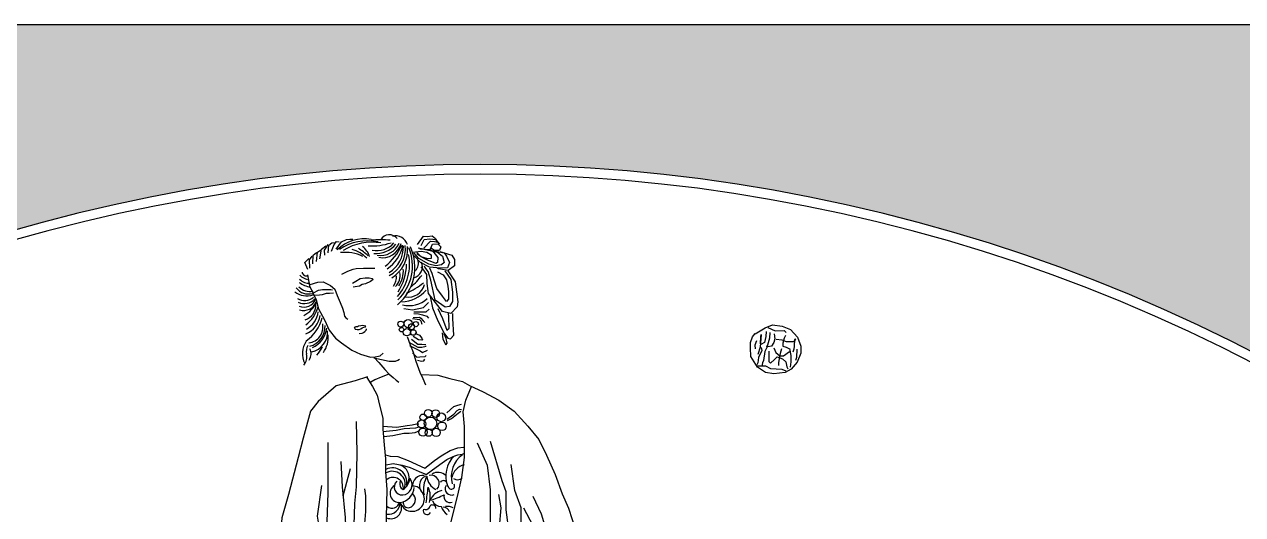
# Model space of a CAD drawing. Extents: x 421 to 2281, y 1882 to 2621.
# Drawn here: x 1118 to 1748, y 2350 to 2604 of the extents above; entities that cross this region are included whole.
import ezdxf

# ---------------------------------------------------------------- set-up
doc = ezdxf.new("R2010")
doc.units = 0
doc.header["$LTSCALE"] = 10
doc.header["$MEASUREMENT"] = 0
for name, color, linetype in [('3', 3, 'CONTINUOUS'), ('4', 4, 'CONTINUOUS'), ('7', 7, 'CONTINUOUS'), ('BH', 3, 'CONTINUOUS')]:
    doc.layers.add(name, color=color, linetype=linetype)

msp = doc.modelspace()

# ---------------------------------------------------------------- hatches: boundary and pattern name
at = {"layer": 'BH'}
h = msp.add_hatch(dxfattribs=at)
h.set_pattern_fill('ESCHER', color=256, scale=50, style=0)
h.set_pattern_definition([(60, (-210, -315), (-60, -1e-08), [55, -5]), (180, (-210, -315), (30, -51.9615), [55, -5]), (300, (-210, -315), (60, -1e-08), [55, -5]), (60, (-205, -315), (-60, -1e-08), [10, -50]), (300, (-205, -315), (60, -1e-08), [10, -50]), (60, (-212.5, -310.67), (-60, -1e-08), [10, -50]), (180, (-212.5, -310.67), (30, -51.9615), [10, -50]), (300, (-212.5, -319.33), (60, -1e-08), [10, -50]), (180, (-212.5, -319.33), (30, -51.9615), [10, -50]), (60, (-230, -315), (-60, -1e-08), [10, -50]), (300, (-230, -315), (60, -1e-08), [10, -50]), (60, (-200, -332.32), (-60, -1e-08), [10, -50]), (180, (-200, -332.32), (30, -51.9615), [10, -50]), (300, (-200, -297.68), (60, -1e-08), [10, -50]), (180, (-200, -297.68), (30, -51.9615), [10, -50]), (0, (-200, -306.34), (-30, 51.9615), [35, -25]), (0, (-200, -323.66), (-30, 51.9615), [35, -25]), (120, (-207.5, -302.01), (-60, 1e-08), [35, -25]), (120, (-222.5, -310.67), (-60, 1e-08), [35, -25]), (240, (-222.5, -319.33), (30, -51.9615), [35, -25]), (240, (-207.5, -327.99), (30, -51.9615), [35, -25])])
h.paths.add_polyline_path([(2250.79, 2604.08), (2250.79, 1904.08), (450.79, 1904.08), (450.79, 2604.08)])
edge = h.paths.add_edge_path(flags=16)
edge.add_arc((1353.99, 1661.71), 409.87, 48.69816, 131.30184, ccw=False)
edge.add_line((1624.51, 1969.62), (1923.9, 2318.88))
edge.add_arc((1353.99, 1661.71), 869.87, 49.06779, 130.93221)
edge.add_line((784.09, 2318.88), (1083.47, 1969.62))

# ---------------------------------------------------------------- linework, layer by layer
at = {"layer": '3'}
for points in [[(1271.13, 2482.74), (1272.08, 2487.81), (1274.2, 2489.46)], [(1273.73, 2484.63), (1273.61, 2487.22), (1275.5, 2490.17)], [(1275.5, 2485.92), (1275.85, 2489.81), (1277.38, 2491.11), (1278.56, 2491.23)], [(1277.15, 2486.75), (1278.56, 2490.17), (1279.74, 2491.7), (1281.16, 2491.58)], [(1279.51, 2487.81), (1282.34, 2491.58), (1284.94, 2492.76), (1286.7, 2492.99), (1288.12, 2492.99)], [(1321.66, 2490.16), (1324.73, 2494.48), (1326.68, 2494.34), (1329.19, 2494.76), (1331, 2493.22), (1331.42, 2491.83)], [(1323.47, 2489.6), (1325.14, 2492.81), (1328.07, 2493.09), (1331.14, 2492.81), (1332.12, 2491.27)], [(1325, 2488.35), (1328.35, 2491.97), (1330.44, 2491.83), (1332.12, 2491.41), (1333.09, 2490.3)], [(1328.35, 2487.93), (1329.47, 2490.3), (1332.12, 2490.58), (1333.65, 2489.05), (1332.96, 2487.1), (1330.44, 2487.1), (1328.35, 2488.49)], [(1265, 2477.32), (1263.46, 2480.86), (1265.47, 2482.98)], [(1265.94, 2477.91), (1265.71, 2482.27), (1267.24, 2484.16)], [(1267.47, 2480.27), (1267.71, 2484.75), (1269.48, 2486.04)], [(1269.36, 2481.45), (1269.95, 2486.28), (1271.49, 2487.34)], [(1319.29, 2486.26), (1323.61, 2486.82), (1326.4, 2486.26), (1328.63, 2484.87), (1328.77, 2482.92), (1326.96, 2482.78), (1323.47, 2483.89), (1321.24, 2486.12)], [(1321.94, 2488.49), (1331.98, 2486.26), (1334.49, 2484.17), (1335.47, 2480.83), (1334.07, 2479.71), (1331.14, 2479.16), (1327.52, 2479.99), (1322.35, 2482.92), (1319.84, 2485.7)], [(1321.94, 2488.49), (1335.47, 2485.84), (1336.72, 2484.17), (1338.26, 2480.83), (1337.14, 2478.18), (1333.51, 2478.04), (1327.79, 2478.46), (1323.19, 2480.83), (1319.84, 2484.31)], [(1322.91, 2487.93), (1328.35, 2487.65), (1330.17, 2485.98), (1332.12, 2483.47), (1331.98, 2480.97), (1331.14, 2480.41), (1326.54, 2482.22), (1323.61, 2483.75), (1321.24, 2485.42)], [(1333.23, 2486.54), (1339.37, 2484.73), (1340.77, 2482.36), (1340.77, 2479.16), (1337.42, 2476.79), (1332.54, 2477.63), (1331.84, 2477.9)], [(1282.55, 2474.83), (1285.56, 2476.41), (1288.41, 2477.44), (1290, 2477.83), (1293.8, 2477.99), (1296.34, 2477.99), (1298.48, 2477.99), (1299.59, 2477.91)], [(1337.28, 2476.65), (1341.05, 2470.94), (1342.44, 2460.49), (1342.16, 2457.99), (1338.95, 2454.5), (1334.49, 2455.62), (1327.38, 2464.81), (1326.68, 2470.1), (1326.54, 2474.7), (1324.45, 2477.63), (1323.61, 2478.6)], [(1335.74, 2476.65), (1338.95, 2472.05), (1339.79, 2465.51), (1339.79, 2460.63), (1338.12, 2458.13), (1336.02, 2457.71), (1330.72, 2461.47), (1328.49, 2471.78), (1327.24, 2476.23), (1325.42, 2478.46), (1325.28, 2479.02)], [(1331.98, 2476.09), (1334.91, 2474.42), (1336.58, 2471.91), (1337.28, 2468.71), (1337.7, 2465.65), (1337.7, 2461.89), (1336.58, 2460.77), (1334.49, 2463.42), (1331.7, 2467.46), (1330.3, 2471.78), (1329.19, 2475.12), (1328.07, 2478.04)], [(1266.15, 2469.45), (1270.11, 2470.79), (1272.89, 2470.87), (1274.31, 2470.24), (1276.69, 2468.97), (1278.91, 2467.15), (1280.18, 2463.75), (1281.68, 2460.19), (1282.79, 2457.26), (1283.5, 2454.97), (1283.9, 2453.07), (1284.53, 2452.2), (1285.56, 2451.57)], [(1288.02, 2470.16), (1289.68, 2471.27), (1291.98, 2472.61), (1294.52, 2473.01), (1296.58, 2472.93), (1298.24, 2472.53), (1298.79, 2472.14)], [(1298.79, 2472.14), (1297.29, 2471.11), (1294.75, 2469.92), (1293.01, 2469.45), (1291.58, 2468.66), (1289.44, 2468.26), (1288.34, 2468.18)], [(1267.82, 2465.18), (1270.43, 2466.52), (1272.57, 2467), (1274.79, 2467), (1276.85, 2467), (1277.64, 2466.76)], [(1268.29, 2463.99), (1270.91, 2464.15), (1272.57, 2464.38), (1274.55, 2464.94), (1276.21, 2465.02), (1278.12, 2465.25)], [(1314.63, 2457.15), (1318.98, 2456.47), (1324.69, 2457.69), (1327.41, 2460.14)], [(1328.22, 2463.26), (1329.44, 2457.42), (1332.16, 2450.77), (1335.56, 2443.98), (1337.33, 2441.68), (1338.69, 2441.41), (1340.45, 2443.31), (1339.91, 2451.86), (1339.91, 2454.44)], [(1332.16, 2457.15), (1334.61, 2451.99), (1336.78, 2445.88), (1338.01, 2446.97), (1337.87, 2452.81), (1337.6, 2454.71)], [(1319.11, 2451.86), (1322.65, 2451.45), (1323.33, 2450.64), (1323.87, 2449.01)], [(1319.39, 2452.4), (1322.65, 2452.67), (1323.33, 2452.13), (1324.55, 2450.77), (1325.37, 2449.82)], [(1319.66, 2454.44), (1322.1, 2454.3), (1324.14, 2453.76), (1326.45, 2453.08), (1327.27, 2452.13)], [(1319.79, 2455.39), (1326.05, 2455.39), (1327.68, 2456.74)], [(1288.93, 2447.36), (1289.32, 2446.45), (1290.37, 2446.14), (1291.51, 2446.22), (1292.27, 2446.59), (1292.96, 2447.04), (1293.89, 2447.47), (1294.69, 2447.61), (1294.88, 2447.92), (1293.24, 2448.23), (1292.27, 2448.15), (1291.11, 2447.89), (1290.66, 2447.58), (1289.81, 2447.58), (1289.35, 2447.47), (1288.95, 2447.33)], [(1291.48, 2444.12), (1292.98, 2444.38), (1293.75, 2444.75), (1294.32, 2445.14), (1295.03, 2445.82), (1295.25, 2446.39), (1295.25, 2446.53)], [(1334.34, 2444.53), (1334.75, 2441.27), (1336.24, 2438.28), (1337.06, 2439.1), (1336.51, 2441.54), (1335.43, 2443.98)], [(1496.23, 2443.95), (1501.35, 2447.14), (1505.3, 2448.64), (1510.21, 2447.89), (1514.59, 2446.18), (1518.22, 2442.24), (1519.93, 2437.55), (1519.82, 2434.03), (1518.01, 2429.34), (1514.81, 2425.72), (1511.71, 2423.9), (1505.94, 2423.26), (1501.57, 2423.9), (1497.4, 2426.67), (1495.8, 2429.45), (1494.09, 2432.22), (1493.88, 2436.7), (1493.88, 2439.47), (1494.95, 2442.45), (1496.23, 2444.16)], [(1501.89, 2445.12), (1501.78, 2442.67), (1501.03, 2439.47), (1499.11, 2438.4), (1499, 2438.93), (1499.11, 2442.35), (1499.33, 2443.63), (1498.9, 2437.02), (1497.72, 2433.28)], [(1503.92, 2444.69), (1503.6, 2441.71), (1502.31, 2436.91), (1501.25, 2434.78), (1500.61, 2430.19), (1499.97, 2428.91), (1499.75, 2427.31)], [(1502.85, 2447.25), (1506.58, 2445.54), (1511.28, 2445.76), (1512.35, 2444.69)], [(1317.21, 2439.64), (1321.83, 2437.06), (1323.87, 2437.06), (1326.05, 2437.61)], [(1318.57, 2441.27), (1321.83, 2438.69), (1323.87, 2438.56), (1325.37, 2438.42), (1325.91, 2438.42)], [(1319.39, 2442.76), (1322.1, 2441.13), (1323.87, 2440.86), (1324.14, 2440.86)], [(1320.34, 2444.39), (1322.65, 2443.31), (1323.87, 2441.81), (1324.28, 2440.86)], [(1496.87, 2440.43), (1496.12, 2438.08), (1496.34, 2436.16)], [(1506.16, 2443.95), (1506.48, 2441.39), (1505.94, 2439.47), (1504.77, 2437.55), (1502.74, 2437.34), (1502.1, 2437.55)], [(1507.12, 2441.17), (1510.11, 2440.85), (1512.35, 2440), (1516.41, 2440), (1517.37, 2441.28), (1516.62, 2441.07), (1516.41, 2437.66), (1516.3, 2436.06), (1515.77, 2434.46)], [(1511.92, 2443.2), (1511.28, 2441.71), (1510.54, 2439.15), (1510.54, 2437.55), (1512.35, 2437.02), (1514.06, 2436.16)], [(1317.48, 2438.01), (1323.06, 2435.16), (1324.28, 2434.35), (1326.73, 2435.57)], [(1319.11, 2434.21), (1321.29, 2431.9), (1322.78, 2432.04), (1325.64, 2432.31), (1326.18, 2432.85)], [(1499.33, 2436.91), (1499.65, 2435.42), (1498.04, 2431.79), (1497.72, 2429.02), (1497.19, 2427.95)], [(1503.38, 2435.1), (1503.28, 2431.79), (1503.28, 2429.66), (1504.24, 2428.81), (1506.26, 2430.73), (1507.65, 2432.01), (1510.32, 2431.05), (1512.14, 2429.55), (1512.67, 2426.99), (1513.2, 2425.82)], [(1505.94, 2436.7), (1507.01, 2434.35), (1509.04, 2432.54), (1510.86, 2432.64), (1514.06, 2434.78)], [(1509.89, 2436.16), (1509.15, 2433.82), (1508.29, 2429.13), (1508.29, 2427.53)], [(1514.06, 2436.48), (1514.7, 2432.86), (1514.7, 2429.45), (1514.38, 2426.67)], [(1517.79, 2436.06), (1517.58, 2431.69), (1517.05, 2430.19)], [(1321.7, 2430.28), (1323.74, 2429.87), (1324.96, 2430), (1325.5, 2430.82)], [(1496.87, 2427.42), (1501.57, 2427.42), (1504.13, 2426.04), (1510, 2425.72), (1512.14, 2424.86)], [(1336.74, 2399.83), (1340.38, 2402.49), (1342.08, 2404.27), (1343.42, 2404.94), (1344.31, 2404.86)], [(1303.65, 2393.53), (1310.62, 2394.12), (1314.71, 2395.01), (1317.67, 2395.23), (1320.72, 2395.38), (1322.05, 2395.75)], [(1359.24, 2388.43), (1365.25, 2368.04), (1367.25, 2362.45), (1367.25, 2352.85), (1368.85, 2341.26), (1374.06, 2329.26), (1375.66, 2320.86), (1377.26, 2315.27), (1376.86, 2331.66), (1375.26, 2340.86), (1375.26, 2354.05), (1372.06, 2362.85), (1370.05, 2376.44)], [(1281.95, 2377.95), (1282.71, 2364.82), (1284.21, 2349.05), (1284.59, 2340.42), (1286.09, 2335.92)], [(1286.84, 2374.2), (1283.08, 2359.94)], [(1272.07, 2365.53), (1269.79, 2349.58), (1271.74, 2337.21), (1271.74, 2328.74), (1273.05, 2326.47), (1276.31, 2323.21), (1278.59, 2317.68), (1280.54, 2311.82), (1282.17, 2306.93)], [(1294.71, 2299.7), (1294.97, 2310.39), (1294.97, 2317.52), (1295.22, 2324.4), (1295.48, 2331.02), (1296.24, 2340.3), (1294.45, 2345.9), (1294.96, 2352.01), (1294.96, 2357.1), (1294.96, 2360.16), (1294.45, 2363.73)], [(1356.04, 2343.65), (1355.64, 2329.66), (1358.04, 2311.27), (1359.24, 2297.28), (1358.84, 2288.08), (1358.04, 2282.08), (1358.04, 2296.88), (1359.24, 2307.67), (1360.84, 2317.67), (1363.65, 2334.06), (1364.05, 2344.05), (1364.85, 2354.05), (1363.65, 2360.85)], [(1381.26, 2360.05), (1385.67, 2350.85), (1387.27, 2345.25)], [(1376.46, 2354.05), (1381.26, 2344.85), (1384.47, 2336.86), (1388.07, 2328.86), (1388.87, 2322.86)]]:
    msp.add_lwpolyline(points, dxfattribs=at)
for centre, radius in [((1316.8, 2449.28), 2.13), ((1313, 2449.01), 1.55), ((1313.4, 2446.16), 1.17), ((1316.12, 2444.8), 1.89), ((1318.57, 2447.65), 1.55), ((1319.52, 2444.66), 1.42), ((1320.74, 2449.01), 1.36), ((1324.55, 2400.8), 1.69), ((1328.4, 2397.65), 3.23), ((1327.23, 2402.86), 1.95), ((1331.01, 2402.72), 1.99), ((1333.89, 2400.8), 2.26), ((1323.8, 2397.37), 2.1), ((1324.49, 2393.12), 2.13), ((1327.44, 2392.85), 1.87), ((1331.28, 2392.98), 2.13), ((1334.31, 2396.14), 2.22)]:
    msp.add_circle(centre, radius, dxfattribs=at)
for centre, radius, start, end in [((1307.08, 2490.05), 5.15, 38.13422, 149.79916), ((1294.34, 2472.46), 20.68, 80.72712, 133.53902), ((1295.96, 2465.46), 26.64, 78.62568, 123.44052), ((1298.04, 2463.88), 27.52, 80.15269, 122.43486), ((1287.59, 2481.27), 9.63, 15.9719, 54.44017), ((1298.46, 2517.96), 28.48, 265.3418, 289.45054), ((1302.57, 2442.9), 49.75, 84.35185, 95.64815), ((1300.44, 2499.3), 12.28, 259.79675, 317.38379), ((1300.35, 2498.29), 12.79, 263.82859, 321.9368), ((1302.41, 2495.19), 10.69, 261.05614, 336.17679), ((1303.46, 2493.41), 10.03, 259.11079, 344.61411), ((1286.7, 2502.26), 29.54, 307.9754, 335.08024), ((1295.91, 2493.17), 18.45, 302.903, 349.89402), ((1300.11, 2487.77), 15.27, 296.82417, 7.23191), ((1298.37, 2489.22), 16.05, 302.48184, 0.43452), ((1299.83, 2487.37), 16.7, 300.43272, 6.36989), ((1310.48, 2488.45), 6.19, 16.04174, 106.07008), ((1294.8, 2478.42), 25.49, 310.55527, 24.65758), ((1283.91, 2463.56), 22.58, 65.06006, 95.48068), ((1283.45, 2471.37), 16.77, 44.36984, 75.08097), ((1250.96, 2432.27), 68.89, 49.01872, 54.3964), ((1292.39, 2479.87), 25.14, 318.64282, 11.91254), ((1295.25, 2479.06), 23.81, 312.96742, 23.4072), ((1317.06, 2480.43), 5.07, 313.60306, 22.47453), ((1287.91, 2480.81), 28.12, 327.35054, 358.3361), ((1301.12, 2476.4), 13.22, 324.74096, 4.82597), ((1318.33, 2478.69), 5.87, 283.43331, 23.98261), ((1269.22, 2482.76), 14.96, 234.40973, 258.39323), ((1265.36, 2476.69), 6.48, 223.85432, 275.9274), ((1266.97, 2480.2), 8.47, 223.88251, 255.03265), ((1264.25, 2476.32), 2.35, 189.68192, 292.28024), ((1303.49, 2473.16), 7.28, 321.82579, 6.23896), ((1303.86, 2474.43), 8.79, 317.02673, 8.11985), ((1296.08, 2506.57), 46.12, 295.62259, 308.31262), ((1257.78, 2530.05), 86.58, 314.43765, 319.80066), ((1264.34, 2473.39), 9.77, 231.04057, 289.71209), ((1265.09, 2472.19), 7.6, 215.70098, 286.75051), ((1265.76, 2473.31), 7.4, 222.77679, 284.64081), ((1312.74, 2478.47), 17.93, 272.52971, 318.55942), ((1316.7, 2471.88), 8.93, 261.43747, 344.70829), ((1263.27, 2467.7), 6.56, 236.19195, 313.73303), ((1263.04, 2467), 7.38, 245.49495, 318.00808), ((1262.99, 2464.12), 6.29, 246.78933, 339.25272), ((1262.73, 2463), 6.92, 252.87655, 340.18633), ((1256.7, 2466.15), 14.02, 295.94177, 336.91187), ((1261.12, 2458.8), 7.94, 287.7503, 1.83763), ((1251.74, 2463.73), 19.43, 308.72867, 342.82091), ((1317.43, 2472.07), 13.5, 254.67573, 312.90036), ((1258.83, 2455.6), 12.72, 293.50611, 350.66242), ((1252.7, 2456.98), 20.12, 304.44281, 346.53427), ((1258.43, 2456.9), 11.98, 299.0872, 352.40317), ((1264.5, 2447.53), 8.27, 276.93654, 10.9287), ((1263.18, 2447.85), 10.69, 285.47287, 1.93925), ((1264.83, 2444.8), 10.31, 281.7375, 4.14187), ((1261.59, 2448.86), 13.31, 295.33416, 351.81681), ((1273.48, 2433.83), 11.36, 145.83729, 207.10949), ((1261.71, 2442.32), 13.8, 324.714, 4.54278), ((1257.91, 2432.07), 6.54, 318.8732, 13.8343), ((1269.56, 2434.94), 5.47, 147.21375, 193.8343), ((1260.2, 2433.71), 6.38, 329.12633, 23.92705), ((1255.3, 2445.55), 19.07, 318.54377, 333.99848), ((1352.76, 2370.26), 13.68, 125.03034, 196.14795), ((1310.46, 2369.64), 6.82, 323.92753, 70.44376), ((1350.9, 2370.33), 14.67, 133.85851, 201.57701), ((1347.45, 2368.28), 8.09, 102.22242, 170.18431), ((1308.68, 2367.2), 7.46, 347.78668, 117.11758), ((1308.6, 2366.23), 6.65, 341.27361, 118.37835), ((1308.99, 2364.33), 5.36, 350.87851, 125.28076), ((1308.68, 2370.9), 9.36, 306.72657, 349.73116), ((1324.6, 2365.07), 5.71, 85.89872, 181.35286), ((1328.05, 2365.41), 5.46, 115.39039, 230.76705), ((1338.83, 2363.47), 14.08, 150.76553, 191.09253), ((1335.4, 2371.41), 9.07, 187.61445, 241.97618), ((1328.55, 2366.53), 4.33, 316.43395, 101.93374), ((1332.21, 2366.58), 5.74, 44.82195, 121.77787), ((1342.43, 2372.71), 4.19, 239.64908, 303.92551), ((1312.28, 2361.51), 4.81, 122.89025, 275.51998), ((1313.66, 2364.7), 4.08, 131.17553, 275.43135), ((1315.48, 2366.28), 3.05, 153.83974, 246.86133), ((1311.38, 2365.24), 8.63, 279.11395, 354.91395), ((1313.55, 2365.93), 5.32, 275.43135, 32.24013), ((1319.49, 2360.53), 4.7, 20.29353, 93.97268), ((1208.29, 2374.93), 119.25, 351.15831, 355.05822), ((1317.1, 2359.88), 11.15, 343.62195, 24.56124), ((1336.53, 2354.12), 9.17, 104.73444, 155.05558), ((1335.07, 2366.24), 1.82, 35.3284, 149.86912), ((1339.15, 2363.79), 3.22, 148.0726, 296.55847), ((1339.15, 2365.34), 1.67, 194.16249, 30.27666), ((1306.66, 2356.67), 5.97, 261.80843, 0.64542), ((1308.42, 2357.82), 4.02, 232.12437, 348.3861), ((1318.84, 2358.51), 6.35, 196.31838, 24.93537), ((1316.85, 2356.65), 2.63, 169.83691, 284.29542), ((1316.32, 2358.18), 4.25, 286.081, 50.43528), ((1309.08, 2415.73), 60.96, 288.29408, 295.62982), ((1333.97, 2359.67), 5.06, 203.31655, 269.38089), ((1338.42, 2359.78), 3.09, 164.03389, 290.14076), ((1307.9, 2353.82), 5.48, 246.02367, 23.89226), ((1326.57, 2352.44), 1.99, 156.89848, 333.61519), ((1325.85, 2355.48), 2.41, 249.71772, 349.16205), ((1329.36, 2353.67), 1.78, 359.08291, 130.05566), ((1341.17, 2356.87), 7.56, 196.30102, 236.28688), ((1334.93, 2350.9), 3.43, 15.69182, 90.64909), ((1337.11, 2348.2), 6.48, 61.82193, 98.64139)]:
    msp.add_arc(centre, radius, start, end, dxfattribs=at)
at = {"layer": '4'}
msp.add_lwpolyline([(2250.79, 2604.08), (2250.79, 1904.08), (450.79, 1904.08), (450.79, 2604.08)], close=True, dxfattribs=at)
at = {"layer": '7'}
for points in [[(1083.47, 1969.62, -0.37689), (1624.51, 1969.62), (1923.9, 2318.88, 0.373211), (784.09, 2318.88)], [(1083.99, 1976.69, -0.36994), (1623.99, 1976.69), (1916.86, 2318.35, 0.36994), (791.13, 2318.35)]]:
    msp.add_lwpolyline(points, format="xyb", close=True, dxfattribs=at)
for points in [[(1264.67, 2474.56), (1265.87, 2468.77), (1269.26, 2461.53), (1270.47, 2456.95), (1273.61, 2451.15), (1276.02, 2445.84), (1279.17, 2441.74), (1282.31, 2439.33), (1287.63, 2435.47), (1292.22, 2433.54), (1297.29, 2431.85), (1299.71, 2432.09), (1302.37, 2432.57), (1303.82, 2434.02)], [(1316.24, 2442.53), (1317.79, 2438.33), (1319.34, 2434.56), (1320.78, 2429.92), (1322.89, 2424.16), (1324.33, 2420.95), (1325.77, 2417.52)], [(1298.98, 2431.85), (1301.64, 2429.19), (1304.78, 2425.57), (1306.96, 2423.16), (1309.13, 2421.47), (1310.58, 2420.02), (1312.03, 2419.06)], [(1298.98, 2431.61), (1303.09, 2430.64), (1306.96, 2429.92), (1310.34, 2429.92), (1311.55, 2430.4), (1312.28, 2430.88)], [(1295.72, 2421.72), (1289.36, 2419.71), (1279.65, 2417.04), (1270.28, 2409.02), (1266.26, 2404), (1262.58, 2389.97), (1259.9, 2379.94), (1254.88, 2360.89), (1251.54, 2348.86), (1249.86, 2327.47), (1250.87, 2318.11), (1251.47, 2306.51), (1253.48, 2297.15), (1255.49, 2291.13), (1256.49, 2285.12), (1257.83, 2281.11), (1260.51, 2275.43)], [(1295.38, 2421.35), (1298.4, 2416.67), (1300.74, 2412.33), (1302.08, 2406.31), (1303.75, 2400.29), (1303.75, 2394.61), (1304.42, 2386.59), (1305.09, 2379.24), (1305.09, 2372.56), (1305.76, 2363.53), (1305.42, 2349.16), (1305.42, 2340.47), (1306.43, 2328.44), (1307.43, 2319.08), (1307.77, 2313.4), (1309.11, 2308.39), (1311.11, 2298.14), (1312.45, 2289.79), (1315.13, 2282.1), (1316.13, 2276.09), (1316.47, 2274.08)], [(1306.82, 2423.06), (1302.83, 2421.62), (1299.5, 2420.18), (1297.51, 2418.96)], [(1323.44, 2422.95), (1332.19, 2422.61), (1338.29, 2420.95), (1344.94, 2419.29), (1348.48, 2417.19), (1355.63, 2414), (1363.66, 2409.65), (1371.69, 2403.97), (1378.72, 2396.28), (1384.41, 2389.27), (1388.43, 2381.24), (1392.78, 2371.22), (1396.46, 2361.19), (1399.81, 2353.84), (1403.49, 2342.14), (1405.5, 2334.12), (1406.84, 2329.44)], [(1334.21, 2280.1), (1334.88, 2288.79), (1333.87, 2296.81), (1332.87, 2302.82), (1332.87, 2316.53), (1334.21, 2326.89), (1336.22, 2330.9), (1337.89, 2343.26), (1338.89, 2346.27), (1342.24, 2359.89), (1344.58, 2369.58), (1345.92, 2379.94), (1345.92, 2388.96), (1345.92, 2395.98), (1345.25, 2403.67), (1346.59, 2409.68), (1349.6, 2416.7)], [(1336.82, 2403.16), (1340.38, 2406.42), (1342.46, 2407.09), (1344.46, 2407.53)], [(1337.11, 2399.23), (1339.27, 2400.2), (1342.6, 2402.94), (1344.09, 2403.9)], [(1289.85, 2398.59), (1290.22, 2382.45), (1289.85, 2364.82), (1289.1, 2356.18), (1288.72, 2344.93), (1286.46, 2332.92), (1287.59, 2318.28), (1287.59, 2313.03)], [(1303.72, 2396.27), (1310.92, 2395.68), (1316.34, 2396.49), (1318.86, 2396.86), (1321.16, 2397.46), (1322.27, 2397.46)], [(1304.24, 2390.94), (1308.84, 2391.45), (1314.63, 2392.57), (1317.38, 2392.57), (1320.42, 2393.01), (1322.79, 2393.9)], [(1275.19, 2387.71), (1275.19, 2371.2), (1275.19, 2361.81), (1274.81, 2346.8), (1276.32, 2334.42), (1280.83, 2320.91), (1282.71, 2314.53), (1284.21, 2310.77)], [(1305.13, 2381.39), (1307.59, 2380.7), (1311.51, 2380.47), (1316.74, 2378.47), (1325.5, 2374.48), (1330.35, 2378.47), (1333.81, 2380.85), (1338.5, 2383.62), (1342.42, 2385), (1345.42, 2385.31), (1345.72, 2385.31)], [(1305.36, 2376.25), (1309.13, 2376.86), (1313.66, 2376.09), (1317.82, 2374.86), (1322.43, 2372.71), (1325.43, 2371.49), (1326.2, 2371.18), (1331.35, 2375.09), (1334.42, 2377.24), (1336.88, 2379.01), (1340.11, 2380.55), (1342.57, 2381.39), (1344.96, 2381.77), (1345.57, 2382)], [(1352.44, 2387.64), (1357.64, 2376.04), (1359.24, 2363.25), (1359.24, 2351.65), (1359.24, 2342.06), (1359.24, 2332.06), (1359.24, 2324.06), (1360.04, 2316.87)]]:
    msp.add_lwpolyline(points, dxfattribs=at)

doc.saveas('drawing.dxf')
